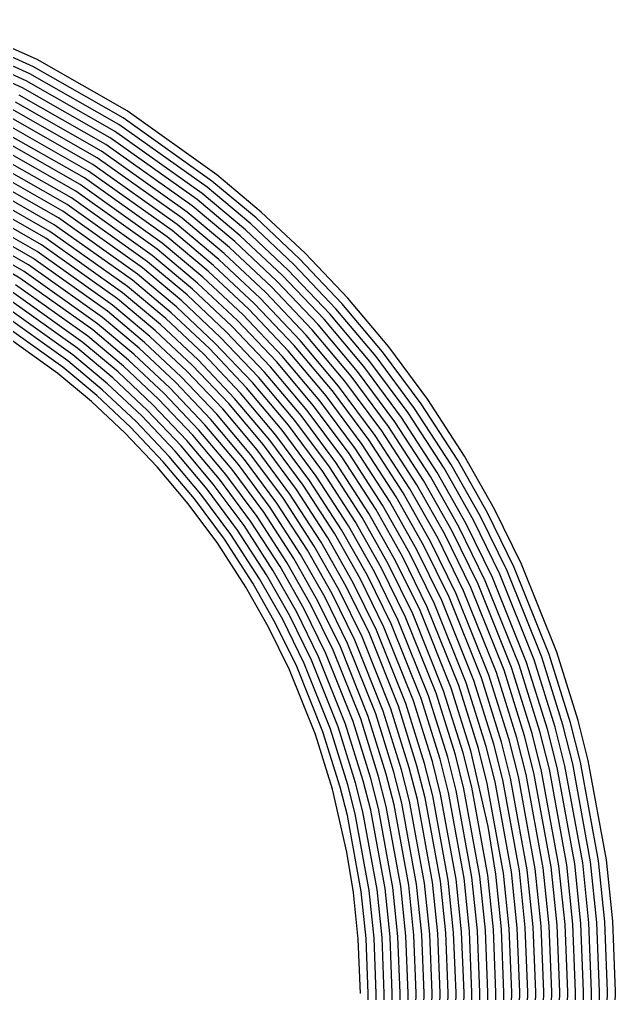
# Model space of a CAD drawing. Header units: metres. Extents: x -19 to 19, y -19.6 to 19.6.
# Drawn here: x 11.732 to 13.976, y -15.669 to -12.001 of the extents above; entities that cross this region are included whole.
import ezdxf

# ---------------------------------------------------------------- set-up
doc = ezdxf.new("R2010")
doc.units = ezdxf.units.M

msp = doc.modelspace()

# ---------------------------------------------------------------- linework, layer by layer
for p, q in [((11.785025, -12.179096, 0.138656), (11.451239, -12.029038, 0.151562)), ((11.79863, -12.152455, 0.141032), (11.462311, -12.001255, 0.154012)), ((11.771419, -12.205738, 0.13628), (11.440167, -12.05682, 0.149111)), ((11.757814, -12.232379, 0.133905), (11.429095, -12.084602, 0.14666)), ((11.744208, -12.25902, 0.131529), (11.418023, -12.112384, 0.14421)), ((12.138051, -12.345783, 0.124213), (11.79863, -12.152455, 0.141032)), ((12.105719, -12.396144, 0.119665), (11.771419, -12.205738, 0.13628)), ((12.121885, -12.370963, 0.121939), (11.785025, -12.179096, 0.138656)), ((12.089553, -12.421325, 0.117391), (11.757814, -12.232379, 0.133905)), ((12.057221, -12.471686, 0.112843), (11.730603, -12.285662, 0.129153)), ((12.073387, -12.446505, 0.115117), (11.744208, -12.25902, 0.131529)), ((12.041055, -12.496867, 0.110569), (11.716997, -12.312303, 0.126777)), ((12.024889, -12.522047, 0.108295), (11.703392, -12.338944, 0.124401)), ((12.475523, -12.586102, 0.102961), (12.138051, -12.345783, 0.124213)), ((11.992557, -12.572409, 0.103747), (11.676181, -12.392227, 0.119649)), ((12.008723, -12.547228, 0.106021), (11.689787, -12.365586, 0.122025)), ((12.438098, -12.632831, 0.098675), (12.105719, -12.396144, 0.119665)), ((12.456811, -12.609466, 0.100818), (12.121885, -12.370963, 0.121939)), ((11.976391, -12.597589, 0.101473), (11.662576, -12.418868, 0.117273)), ((12.419385, -12.656195, 0.096531), (12.089553, -12.421325, 0.117391)), ((11.960226, -12.62277, 0.099199), (11.64897, -12.44551, 0.114897)), ((12.400672, -12.679559, 0.094388), (12.073387, -12.446505, 0.115117)), ((11.927894, -12.673132, 0.094651), (11.621759, -12.498793, 0.110145)), ((11.94406, -12.647951, 0.096925), (11.635365, -12.472151, 0.112521)), ((12.363247, -12.726288, 0.090102), (12.041055, -12.496867, 0.110569)), ((12.38196, -12.702924, 0.092245), (12.057221, -12.471686, 0.112843)), ((11.911728, -12.698312, 0.092377), (11.608154, -12.525434, 0.107769)), ((12.344534, -12.749653, 0.087958), (12.024889, -12.522047, 0.108295)), ((11.879396, -12.748674, 0.087829), (11.580943, -12.578717, 0.103018)), ((11.895562, -12.723493, 0.090103), (11.594548, -12.552075, 0.105394)), ((12.307108, -12.796381, 0.083672), (11.992557, -12.572409, 0.103747)), ((12.325821, -12.773017, 0.085815), (12.008723, -12.547228, 0.106021)), ((11.86323, -12.773854, 0.085555), (11.567338, -12.605358, 0.100642)), ((12.288396, -12.819746, 0.081529), (11.976391, -12.597589, 0.101473)), ((12.622525, -12.748544, 0.088324), (12.456811, -12.609466, 0.100818)), ((12.642498, -12.726239, 0.090388), (12.475523, -12.586102, 0.102961)), ((11.847064, -12.799035, 0.083281), (11.553732, -12.631999, 0.098266)), ((12.25097, -12.866474, 0.077242), (11.94406, -12.647951, 0.096925)), ((12.269683, -12.84311, 0.079385), (11.960226, -12.62277, 0.099199)), ((12.602552, -12.770849, 0.086259), (12.438098, -12.632831, 0.098675)), ((11.814732, -12.849396, 0.078733), (11.526521, -12.685282, 0.093514)), ((11.830898, -12.824216, 0.081007), (11.540127, -12.658641, 0.09589)), ((12.232257, -12.889839, 0.075099), (11.927894, -12.673132, 0.094651)), ((12.562606, -12.81546, 0.08213), (12.400672, -12.679559, 0.094388)), ((12.582579, -12.793155, 0.084194), (12.419385, -12.656195, 0.096531)), ((11.798566, -12.874577, 0.076459), (11.512916, -12.711923, 0.091138)), ((12.194832, -12.936567, 0.070812), (11.895562, -12.723493, 0.090103)), ((12.213545, -12.913203, 0.072956), (11.911728, -12.698312, 0.092377)), ((12.522661, -12.86007, 0.078), (12.363247, -12.726288, 0.090102)), ((12.542633, -12.837765, 0.080065), (12.38196, -12.702924, 0.092245)), ((12.807539, -12.881253, 0.076326), (12.642498, -12.726239, 0.090388)), ((11.7824, -12.899758, 0.074185), (11.49931, -12.738565, 0.088762)), ((12.176119, -12.959932, 0.068669), (11.879396, -12.748674, 0.087829)), ((12.502688, -12.882376, 0.075935), (12.344534, -12.749653, 0.087958)), ((12.786324, -12.90239, 0.07435), (12.622525, -12.748544, 0.088324)), ((11.750069, -12.950119, 0.069637), (11.472099, -12.791847, 0.08401)), ((11.766235, -12.924939, 0.071911), (11.485705, -12.765206, 0.086386)), ((12.138694, -13.00666, 0.064383), (11.847064, -12.799035, 0.083281)), ((12.157406, -12.983296, 0.066526), (11.86323, -12.773854, 0.085555)), ((12.462742, -12.926986, 0.071806), (12.307108, -12.796381, 0.083672)), ((12.482715, -12.904681, 0.073871), (12.325821, -12.773017, 0.085815)), ((12.743894, -12.944664, 0.070397), (12.582579, -12.793155, 0.084194)), ((12.765109, -12.923527, 0.072374), (12.602552, -12.770849, 0.086259)), ((11.733903, -12.9753, 0.067363), (11.458494, -12.818489, 0.081634)), ((12.119981, -13.030025, 0.062239), (11.830898, -12.824216, 0.081007)), ((12.442769, -12.949292, 0.069741), (12.288396, -12.819746, 0.081529)), ((12.722678, -12.965801, 0.068421), (12.562606, -12.81546, 0.08213)), ((12.101268, -13.053389, 0.060096), (11.814732, -12.849396, 0.078733)), ((12.402823, -12.993902, 0.065612), (12.25097, -12.866474, 0.077242)), ((12.422796, -12.971597, 0.067676), (12.269683, -12.84311, 0.079385)), ((12.680248, -13.008075, 0.064469), (12.522661, -12.86007, 0.078)), ((12.701463, -12.986938, 0.066445), (12.542633, -12.837765, 0.080065)), ((12.063843, -13.100118, 0.05581), (11.7824, -12.899758, 0.074185)), ((12.082555, -13.076754, 0.057953), (11.798566, -12.874577, 0.076459)), ((12.382851, -13.016208, 0.063547), (12.232257, -12.889839, 0.075099)), ((12.637818, -13.050349, 0.060517), (12.482715, -12.904681, 0.073871)), ((12.659033, -13.029212, 0.062493), (12.502688, -12.882376, 0.075935)), ((12.945709, -13.070459, 0.058903), (12.786324, -12.90239, 0.07435)), ((12.968134, -13.050599, 0.06078), (12.807539, -12.881253, 0.076326)), ((12.04513, -13.123482, 0.053667), (11.766235, -12.924939, 0.071911)), ((12.342905, -13.060818, 0.059417), (12.194832, -12.936567, 0.070812)), ((12.362878, -13.038513, 0.061482), (12.213545, -12.913203, 0.072956)), ((12.616603, -13.071486, 0.058541), (12.462742, -12.926986, 0.071806)), ((12.90086, -13.110179, 0.055149), (12.743894, -12.944664, 0.070397)), ((12.923285, -13.090319, 0.057026), (12.765109, -12.923527, 0.072374)), ((12.007704, -13.170211, 0.04938), (11.733903, -12.9753, 0.067363)), ((12.026417, -13.146847, 0.051523), (11.750069, -12.950119, 0.069637)), ((12.322932, -13.083123, 0.057353), (12.176119, -12.959932, 0.068669)), ((12.574173, -13.11376, 0.054589), (12.422796, -12.971597, 0.067676)), ((12.595388, -13.092623, 0.056565), (12.442769, -12.949292, 0.069741)), ((12.878436, -13.130039, 0.053273), (12.722678, -12.965801, 0.068421)), ((11.988992, -13.193575, 0.047237), (11.717737, -13.000481, 0.065089)), ((12.282986, -13.127734, 0.053223), (12.138694, -13.00666, 0.064383)), ((12.302959, -13.105429, 0.055288), (12.157406, -12.983296, 0.066526)), ((12.531743, -13.156034, 0.050637), (12.382851, -13.016208, 0.063547)), ((12.552958, -13.134897, 0.052613), (12.402823, -12.993902, 0.065612)), ((12.833587, -13.169759, 0.049519), (12.680248, -13.008075, 0.064469)), ((12.856012, -13.149899, 0.051396), (12.701463, -12.986938, 0.066445)), ((11.951566, -13.240304, 0.04295), (11.685405, -13.050842, 0.060541)), ((11.970279, -13.21694, 0.045094), (11.701571, -13.025661, 0.062815)), ((12.243041, -13.172345, 0.049094), (12.101268, -13.053389, 0.060096)), ((12.263014, -13.150039, 0.051159), (12.119981, -13.030025, 0.062239)), ((12.510528, -13.177171, 0.048661), (12.362878, -13.038513, 0.061482)), ((12.788738, -13.209479, 0.045765), (12.637818, -13.050349, 0.060517)), ((12.811163, -13.189619, 0.047642), (12.659033, -13.029212, 0.062493)), ((13.122197, -13.233735, 0.043749), (12.968134, -13.050599, 0.06078)), ((11.932853, -13.263668, 0.040807), (11.669239, -13.076023, 0.058267)), ((12.223068, -13.19465, 0.047029), (12.082555, -13.076754, 0.057953)), ((12.468098, -13.219445, 0.044709), (12.322932, -13.083123, 0.057353)), ((12.489313, -13.198308, 0.046685), (12.342905, -13.060818, 0.059417)), ((12.743889, -13.249199, 0.042011), (12.595388, -13.092623, 0.056565)), ((12.766314, -13.229339, 0.043888), (12.616603, -13.071486, 0.058541)), ((13.075023, -13.270688, 0.040217), (12.923285, -13.090319, 0.057026)), ((13.09861, -13.252211, 0.041983), (12.945709, -13.070459, 0.058903)), ((11.895428, -13.310397, 0.036521), (11.636907, -13.126384, 0.053719)), ((11.914141, -13.287033, 0.038664), (11.653073, -13.101203, 0.055993)), ((12.183122, -13.23926, 0.0429), (12.04513, -13.123482, 0.053667)), ((12.203095, -13.216955, 0.044964), (12.063843, -13.100118, 0.05581)), ((12.425668, -13.261719, 0.040757), (12.282986, -13.127734, 0.053223)), ((12.446883, -13.240582, 0.042733), (12.302959, -13.105429, 0.055288)), ((12.721465, -13.269059, 0.040134), (12.574173, -13.11376, 0.054589)), ((13.051436, -13.289164, 0.038451), (12.90086, -13.110179, 0.055149)), ((11.876715, -13.333762, 0.034377), (11.620741, -13.151565, 0.051445)), ((12.163149, -13.261566, 0.040835), (12.026417, -13.146847, 0.051523)), ((12.404453, -13.282856, 0.038781), (12.263014, -13.150039, 0.051159)), ((12.676616, -13.308779, 0.03638), (12.531743, -13.156034, 0.050637)), ((12.69904, -13.288919, 0.038257), (12.552958, -13.134897, 0.052613)), ((13.004261, -13.326116, 0.034919), (12.856012, -13.149899, 0.051396)), ((13.027848, -13.30764, 0.036685), (12.878436, -13.130039, 0.053273)), ((12.123204, -13.306176, 0.036705), (11.988992, -13.193575, 0.047237)), ((12.143176, -13.283871, 0.03877), (12.007704, -13.170211, 0.04938)), ((12.362023, -13.32513, 0.034829), (12.223068, -13.19465, 0.047029)), ((12.383238, -13.303993, 0.036805), (12.243041, -13.172345, 0.049094)), ((12.631767, -13.348499, 0.032626), (12.489313, -13.198308, 0.046685)), ((12.654192, -13.328639, 0.034503), (12.510528, -13.177171, 0.048661)), ((12.957087, -13.363068, 0.031387), (12.811163, -13.189619, 0.047642)), ((12.980674, -13.344592, 0.033153), (12.833587, -13.169759, 0.049519)), ((12.103231, -13.328482, 0.034641), (11.970279, -13.21694, 0.045094)), ((12.319593, -13.367404, 0.030877), (12.183122, -13.23926, 0.0429)), ((12.340808, -13.346267, 0.032853), (12.203095, -13.216955, 0.044964)), ((12.609343, -13.368359, 0.030749), (12.468098, -13.219445, 0.044709)), ((12.909912, -13.40002, 0.027855), (12.766314, -13.229339, 0.043888)), ((12.9335, -13.381544, 0.029621), (12.788738, -13.209479, 0.045765)), ((13.268921, -13.431534, 0.025103), (13.122197, -13.233735, 0.043749)), ((12.063285, -13.373092, 0.030511), (11.932853, -13.263668, 0.040807)), ((12.083258, -13.350787, 0.032576), (11.951566, -13.240304, 0.04295)), ((12.298378, -13.388541, 0.028901), (12.163149, -13.261566, 0.040835)), ((12.564494, -13.408078, 0.026996), (12.425668, -13.261719, 0.040757)), ((12.586918, -13.388218, 0.028872), (12.446883, -13.240582, 0.042733)), ((12.862738, -13.436972, 0.024322), (12.721465, -13.269059, 0.040134)), ((12.886325, -13.418496, 0.026088), (12.743889, -13.249199, 0.042011)), ((13.219531, -13.465497, 0.021818), (13.075023, -13.270688, 0.040217)), ((13.244226, -13.448516, 0.023461), (13.09861, -13.252211, 0.041983)), ((12.023339, -13.417703, 0.026382), (11.895428, -13.310397, 0.036521)), ((12.043312, -13.395398, 0.028446), (11.914141, -13.287033, 0.038664)), ((12.255948, -13.430815, 0.024949), (12.123204, -13.306176, 0.036705)), ((12.277163, -13.409678, 0.026925), (12.143176, -13.283871, 0.03877)), ((12.519645, -13.447798, 0.023242), (12.383238, -13.303993, 0.036805)), ((12.542069, -13.427938, 0.025119), (12.404453, -13.282856, 0.038781)), ((12.815563, -13.473925, 0.02079), (12.676616, -13.308779, 0.03638)), ((12.839151, -13.455448, 0.022556), (12.69904, -13.288919, 0.038257)), ((13.170142, -13.49946, 0.018532), (13.027848, -13.30764, 0.036685)), ((13.194837, -13.482478, 0.020175), (13.051436, -13.289164, 0.038451)), ((12.003366, -13.440008, 0.024317), (11.876715, -13.333762, 0.034377)), ((12.234733, -13.451952, 0.022973), (12.103231, -13.328482, 0.034641)), ((12.474796, -13.487518, 0.019488), (12.340808, -13.346267, 0.032853)), ((12.49722, -13.467658, 0.021365), (12.362023, -13.32513, 0.034829)), ((12.768389, -13.510877, 0.017258), (12.631767, -13.348499, 0.032626)), ((12.791976, -13.492401, 0.019024), (12.654192, -13.328639, 0.034503)), ((13.120752, -13.533422, 0.015246), (12.980674, -13.344592, 0.033153)), ((13.145447, -13.516441, 0.016889), (13.004261, -13.326116, 0.034919)), ((12.192303, -13.494226, 0.019021), (12.063285, -13.373092, 0.030511)), ((12.213518, -13.473089, 0.020997), (12.083258, -13.350787, 0.032576)), ((12.452372, -13.507378, 0.017611), (12.319593, -13.367404, 0.030877)), ((12.744802, -13.529353, 0.015492), (12.609343, -13.368359, 0.030749)), ((13.071363, -13.567385, 0.011961), (12.9335, -13.381544, 0.029621)), ((13.096057, -13.550404, 0.013604), (12.957087, -13.363068, 0.031387)), ((12.149872, -13.5365, 0.015069), (12.023339, -13.417703, 0.026382)), ((12.171088, -13.515363, 0.017045), (12.043312, -13.395398, 0.028446)), ((12.407523, -13.547098, 0.013857), (12.277163, -13.409678, 0.026925)), ((12.429947, -13.527238, 0.015734), (12.298378, -13.388541, 0.028901)), ((12.697627, -13.566305, 0.01196), (12.564494, -13.408078, 0.026996)), ((12.721214, -13.547829, 0.013726), (12.586918, -13.388218, 0.028872)), ((13.021973, -13.601348, 0.008675), (12.886325, -13.418496, 0.026088)), ((13.046668, -13.584366, 0.010318), (12.909912, -13.40002, 0.027855)), ((12.128657, -13.557637, 0.013092), (12.003366, -13.440008, 0.024317)), ((12.362674, -13.586818, 0.010103), (12.234733, -13.451952, 0.022973)), ((12.385098, -13.566958, 0.01198), (12.255948, -13.430815, 0.024949)), ((12.650453, -13.603257, 0.008427), (12.519645, -13.447798, 0.023242)), ((12.67404, -13.584781, 0.010194), (12.542069, -13.427938, 0.025119)), ((12.972584, -13.63531, 0.005389), (12.839151, -13.455448, 0.022556)), ((12.997278, -13.618329, 0.007032), (12.862738, -13.436972, 0.024322)), ((13.381615, -13.660472, 0.003165), (13.244226, -13.448516, 0.023461)), ((13.407319, -13.64505, 0.004677), (13.268921, -13.431534, 0.025103)), ((12.317825, -13.626538, 0.006349), (12.192303, -13.494226, 0.019021)), ((12.340249, -13.606678, 0.008226), (12.213518, -13.473089, 0.020997)), ((12.603278, -13.640209, 0.004895), (12.474796, -13.487518, 0.019488)), ((12.626866, -13.621733, 0.006661), (12.49722, -13.467658, 0.021365)), ((12.923194, -13.669273, 0.002104), (12.791976, -13.492401, 0.019024)), ((12.947889, -13.652292, 0.003747), (12.815563, -13.473925, 0.02079)), ((13.330206, -13.691316, 0.000141), (13.194837, -13.482478, 0.020175)), ((13.355911, -13.675894, 0.001653), (13.219531, -13.465497, 0.021818)), ((12.2954, -13.646398, 0.004472), (12.171088, -13.515363, 0.017045)), ((12.556104, -13.677162, 0.001363), (12.429947, -13.527238, 0.015734)), ((12.579691, -13.658685, 0.003129), (12.452372, -13.507378, 0.017611)), ((12.873805, -13.703236, -0.001182), (12.744802, -13.529353, 0.015492)), ((12.898499, -13.686254, 0.000461), (12.768389, -13.510877, 0.017258)), ((13.278798, -13.72216, -0.002883), (13.145447, -13.516441, 0.016889)), ((13.304502, -13.706738, -0.001371), (13.170142, -13.49946, 0.018532)), ((12.250552, -13.686118, 0.000718), (12.128657, -13.557637, 0.013092)), ((12.272976, -13.666258, 0.002595), (12.149872, -13.5365, 0.015069)), ((12.508929, -13.714114, -0.002169), (12.385098, -13.566958, 0.01198)), ((12.532517, -13.695638, -0.000403), (12.407523, -13.547098, 0.013857)), ((12.824415, -13.737198, -0.004468), (12.697627, -13.566305, 0.01196)), ((12.84911, -13.720217, -0.002825), (12.721214, -13.547829, 0.013726)), ((13.201685, -13.768426, -0.007418), (13.071363, -13.567385, 0.011961)), ((13.227389, -13.753004, -0.005906), (13.096057, -13.550404, 0.013604)), ((13.253093, -13.737582, -0.004395), (13.120752, -13.533422, 0.015246)), ((12.461755, -13.751066, -0.005701), (12.340249, -13.606678, 0.008226)), ((12.485342, -13.73259, -0.003935), (12.362674, -13.586818, 0.010103)), ((12.775025, -13.771161, -0.007753), (12.650453, -13.603257, 0.008427)), ((12.79972, -13.75418, -0.00611), (12.67404, -13.584781, 0.010194)), ((13.150276, -13.79927, -0.010442), (13.021973, -13.601348, 0.008675)), ((13.17598, -13.783848, -0.00893), (13.046668, -13.584366, 0.010318)), ((12.438168, -13.769542, -0.007467), (12.317825, -13.626538, 0.006349)), ((12.725636, -13.805124, -0.011039), (12.603278, -13.640209, 0.004895)), ((12.750331, -13.788142, -0.009396), (12.626866, -13.621733, 0.006661)), ((13.098867, -13.830115, -0.013466), (12.972584, -13.63531, 0.005389)), ((13.124572, -13.814693, -0.011954), (12.997278, -13.618329, 0.007032)), ((12.390993, -13.806494, -0.011), (12.272976, -13.666258, 0.002595)), ((12.414581, -13.788018, -0.009233), (12.2954, -13.646398, 0.004472)), ((12.676246, -13.839086, -0.014325), (12.556104, -13.677162, 0.001363)), ((12.700941, -13.822105, -0.012682), (12.579691, -13.658685, 0.003129)), ((13.047459, -13.860959, -0.01649), (12.923194, -13.669273, 0.002104)), ((13.073163, -13.845537, -0.014978), (12.947889, -13.652292, 0.003747)), ((13.467073, -13.872764, -0.017485), (13.355911, -13.675894, 0.001653)), ((13.493652, -13.858894, -0.016108), (13.381615, -13.660472, 0.003165)), ((13.520232, -13.845024, -0.014731), (13.407319, -13.64505, 0.004677)), ((12.367406, -13.82497, -0.012766), (12.250552, -13.686118, 0.000718)), ((12.626857, -13.873049, -0.01761), (12.508929, -13.714114, -0.002169)), ((12.651552, -13.856068, -0.015967), (12.532517, -13.695638, -0.000403)), ((12.99605, -13.891803, -0.019514), (12.873805, -13.703236, -0.001182)), ((13.021754, -13.876381, -0.018002), (12.898499, -13.686254, 0.000461)), ((13.413913, -13.900504, -0.020238), (13.304502, -13.706738, -0.001371)), ((13.440493, -13.886634, -0.018861), (13.330206, -13.691316, 0.000141)), ((12.577467, -13.907011, -0.020896), (12.461755, -13.751066, -0.005701)), ((12.602162, -13.89003, -0.019253), (12.485342, -13.73259, -0.003935)), ((12.944641, -13.922647, -0.022538), (12.824415, -13.737198, -0.004468)), ((12.970346, -13.907225, -0.021026), (12.84911, -13.720217, -0.002825)), ((13.334174, -13.942114, -0.024368), (13.227389, -13.753004, -0.005906)), ((13.360753, -13.928244, -0.022991), (13.253093, -13.737582, -0.004395)), ((13.387333, -13.914374, -0.021615), (13.278798, -13.72216, -0.002883)), ((12.528078, -13.940974, -0.024182), (12.414581, -13.788018, -0.009233)), ((12.552773, -13.923993, -0.022539), (12.438168, -13.769542, -0.007467)), ((12.867528, -13.968913, -0.027073), (12.750331, -13.788142, -0.009396)), ((12.893233, -13.953491, -0.025561), (12.775025, -13.771161, -0.007753)), ((12.918937, -13.938069, -0.024049), (12.79972, -13.75418, -0.00611)), ((13.281014, -13.969854, -0.027122), (13.17598, -13.783848, -0.00893)), ((13.307594, -13.955984, -0.025745), (13.201685, -13.768426, -0.007418)), ((12.478688, -13.974937, -0.027467), (12.367406, -13.82497, -0.012766)), ((12.503383, -13.957955, -0.025824), (12.390993, -13.806494, -0.011)), ((12.81612, -13.999757, -0.030097), (12.700941, -13.822105, -0.012682)), ((12.841824, -13.984335, -0.028585), (12.725636, -13.805124, -0.011039)), ((13.227854, -13.997595, -0.029875), (13.124572, -13.814693, -0.011954)), ((13.254434, -13.983724, -0.028498), (13.150276, -13.79927, -0.010442)), ((12.764711, -14.030601, -0.033121), (12.651552, -13.856068, -0.015967)), ((12.790415, -14.015179, -0.031609), (12.676246, -13.839086, -0.014325)), ((13.148115, -14.039205, -0.034005), (13.047459, -13.860959, -0.01649)), ((13.174695, -14.025335, -0.032628), (13.073163, -13.845537, -0.014978)), ((13.201274, -14.011465, -0.031252), (13.098867, -13.830115, -0.013466)), ((13.594658, -14.064914, -0.0364), (13.493652, -13.858894, -0.016108)), ((13.621939, -14.052475, -0.035151), (13.520232, -13.845024, -0.014731)), ((12.713302, -14.061445, -0.036145), (12.602162, -13.89003, -0.019253)), ((12.739006, -14.046023, -0.034633), (12.626857, -13.873049, -0.01761)), ((13.094955, -14.066945, -0.036758), (12.99605, -13.891803, -0.019514)), ((13.121535, -14.053075, -0.035382), (13.021754, -13.876381, -0.018002)), ((13.540096, -14.089792, -0.038898), (13.440493, -13.886634, -0.018861)), ((13.567377, -14.077353, -0.037649), (13.467073, -13.872764, -0.017485)), ((12.661893, -14.092289, -0.039169), (12.552773, -13.923993, -0.022539)), ((12.687598, -14.076867, -0.037657), (12.577467, -13.907011, -0.020896)), ((13.041796, -14.094685, -0.039512), (12.944641, -13.922647, -0.022538)), ((13.068375, -14.080815, -0.038135), (12.970346, -13.907225, -0.021026)), ((13.458254, -14.12711, -0.042646), (13.360753, -13.928244, -0.022991)), ((13.485535, -14.114671, -0.041397), (13.387333, -13.914374, -0.021615)), ((13.512816, -14.102232, -0.040148), (13.413913, -13.900504, -0.020238)), ((12.610485, -14.123133, -0.042193), (12.503383, -13.957955, -0.025824)), ((12.636189, -14.107711, -0.040681), (12.528078, -13.940974, -0.024182)), ((12.962056, -14.136295, -0.043642), (12.867528, -13.968913, -0.027073)), ((12.988636, -14.122425, -0.042265), (12.893233, -13.953491, -0.025561)), ((13.015216, -14.108555, -0.040888), (12.918937, -13.938069, -0.024049)), ((13.376412, -14.164427, -0.046394), (13.281014, -13.969854, -0.027122)), ((13.403693, -14.151988, -0.045145), (13.307594, -13.955984, -0.025745)), ((13.430974, -14.139549, -0.043895), (13.334174, -13.942114, -0.024368)), ((12.58478, -14.138555, -0.043704), (12.478688, -13.974937, -0.027467)), ((12.908896, -14.164035, -0.046395), (12.81612, -13.999757, -0.030097)), ((12.935476, -14.150165, -0.045018), (12.841824, -13.984335, -0.028585)), ((13.321851, -14.189305, -0.048892), (13.227854, -13.997595, -0.029875)), ((13.349132, -14.176866, -0.047643), (13.254434, -13.983724, -0.028498)), ((12.829157, -14.205645, -0.050525), (12.739006, -14.046023, -0.034633)), ((12.855737, -14.191775, -0.049148), (12.764711, -14.030601, -0.033121)), ((12.882317, -14.177905, -0.047772), (12.790415, -14.015179, -0.031609)), ((13.240009, -14.226623, -0.05264), (13.148115, -14.039205, -0.034005)), ((13.26729, -14.214184, -0.051391), (13.174695, -14.025335, -0.032628)), ((13.29457, -14.201745, -0.050142), (13.201274, -14.011465, -0.031252)), ((12.775997, -14.233385, -0.053278), (12.687598, -14.076867, -0.037657)), ((12.802577, -14.219515, -0.051902), (12.713302, -14.061445, -0.036145)), ((13.158167, -14.26394, -0.056388), (13.068375, -14.080815, -0.038135)), ((13.185448, -14.251501, -0.055139), (13.094955, -14.066945, -0.036758)), ((13.212728, -14.239062, -0.053889), (13.121535, -14.053075, -0.035382)), ((13.697836, -14.402558, -0.070292), (13.567377, -14.077353, -0.037649)), ((13.726224, -14.392866, -0.069299), (13.594658, -14.064914, -0.0364)), ((13.754612, -14.383174, -0.068306), (13.621939, -14.052475, -0.035151)), ((12.722838, -14.261125, -0.056032), (12.636189, -14.107711, -0.040681)), ((12.749418, -14.247255, -0.054655), (12.661893, -14.092289, -0.039169)), ((13.103606, -14.288819, -0.058886), (13.015216, -14.108555, -0.040888)), ((13.130886, -14.276379, -0.057637), (13.041796, -14.094685, -0.039512)), ((13.612671, -14.431633, -0.073271), (13.485535, -14.114671, -0.041397)), ((13.64106, -14.421941, -0.072278), (13.512816, -14.102232, -0.040148)), ((13.669448, -14.412249, -0.071285), (13.540096, -14.089792, -0.038898)), ((12.669678, -14.288865, -0.058785), (12.58478, -14.138555, -0.043704)), ((12.696258, -14.274995, -0.057408), (12.610485, -14.123133, -0.042193)), ((13.021763, -14.326136, -0.062634), (12.935476, -14.150165, -0.045018)), ((13.049044, -14.313697, -0.061385), (12.962056, -14.136295, -0.043642)), ((13.076325, -14.301258, -0.060136), (12.988636, -14.122425, -0.042265)), ((13.527507, -14.460709, -0.076251), (13.403693, -14.151988, -0.045145)), ((13.555895, -14.451017, -0.075258), (13.430974, -14.139549, -0.043895)), ((13.584283, -14.441325, -0.074265), (13.458254, -14.12711, -0.042646)), ((12.939921, -14.363453, -0.066382), (12.855737, -14.191775, -0.049148)), ((12.967202, -14.351014, -0.065133), (12.882317, -14.177905, -0.047772)), ((12.994483, -14.338575, -0.063883), (12.908896, -14.164035, -0.046395)), ((13.442343, -14.489784, -0.07923), (13.321851, -14.189305, -0.048892)), ((13.470731, -14.480092, -0.078237), (13.349132, -14.176866, -0.047643)), ((13.499119, -14.470401, -0.077244), (13.376412, -14.164427, -0.046394)), ((12.88536, -14.388332, -0.06888), (12.802577, -14.219515, -0.051902)), ((12.912641, -14.375892, -0.067631), (12.829157, -14.205645, -0.050525)), ((13.357178, -14.51886, -0.08221), (13.240009, -14.226623, -0.05264)), ((13.385566, -14.509168, -0.081216), (13.26729, -14.214184, -0.051391)), ((13.413955, -14.499476, -0.080223), (13.29457, -14.201745, -0.050142)), ((12.803518, -14.425649, -0.072628), (12.722838, -14.261125, -0.056032)), ((12.830799, -14.41321, -0.071379), (12.749418, -14.247255, -0.054655)), ((12.858079, -14.400771, -0.07013), (12.775997, -14.233385, -0.053278)), ((13.272014, -14.547936, -0.085189), (13.158167, -14.26394, -0.056388)), ((13.300402, -14.538244, -0.084196), (13.185448, -14.251501, -0.055139)), ((13.32879, -14.528552, -0.083203), (13.212728, -14.239062, -0.053889)), ((12.748957, -14.450527, -0.075127), (12.669678, -14.288865, -0.058785)), ((12.776237, -14.438088, -0.073877), (12.696258, -14.274995, -0.057408)), ((13.186849, -14.577011, -0.088168), (13.076325, -14.301258, -0.060136)), ((13.215238, -14.567319, -0.087175), (13.103606, -14.288819, -0.058886)), ((13.243626, -14.557627, -0.086182), (13.130886, -14.276379, -0.057637)), ((13.101685, -14.606087, -0.091148), (12.994483, -14.338575, -0.063883)), ((13.130073, -14.596395, -0.090154), (13.021763, -14.326136, -0.062634)), ((13.158461, -14.586703, -0.089161), (13.049044, -14.313697, -0.061385)), ((13.016521, -14.635162, -0.094127), (12.912641, -14.375892, -0.067631)), ((13.044909, -14.62547, -0.093134), (12.939921, -14.363453, -0.066382)), ((13.073297, -14.615779, -0.092141), (12.967202, -14.351014, -0.065133)), ((12.931356, -14.664238, -0.097106), (12.830799, -14.41321, -0.071379)), ((12.959744, -14.654546, -0.096113), (12.858079, -14.400771, -0.07013)), ((12.988133, -14.644854, -0.09512), (12.88536, -14.388332, -0.06888)), ((13.748447, -14.66567, -0.097235), (13.669448, -14.412249, -0.071285)), ((13.777339, -14.657596, -0.096394), (13.697836, -14.402558, -0.070292)), ((13.806231, -14.649522, -0.095554), (13.726224, -14.392866, -0.069299)), ((13.835123, -14.641449, -0.094714), (13.754612, -14.383174, -0.068306)), ((12.87458, -14.683622, -0.099093), (12.776237, -14.438088, -0.073877)), ((12.902968, -14.67393, -0.098099), (12.803518, -14.425649, -0.072628)), ((13.66177, -14.689891, -0.099755), (13.584283, -14.441325, -0.074265)), ((13.690663, -14.681817, -0.098915), (13.612671, -14.431633, -0.073271)), ((13.719555, -14.673743, -0.098075), (13.64106, -14.421941, -0.072278)), ((12.846192, -14.693314, -0.100086), (12.748957, -14.450527, -0.075127)), ((13.546202, -14.722186, -0.103115), (13.470731, -14.480092, -0.078237)), ((13.575094, -14.714112, -0.102275), (13.499119, -14.470401, -0.077244)), ((13.603986, -14.706038, -0.101435), (13.527507, -14.460709, -0.076251)), ((13.632878, -14.697965, -0.100595), (13.555895, -14.451017, -0.075258)), ((13.430633, -14.754481, -0.106476), (13.357178, -14.51886, -0.08221)), ((13.459525, -14.746407, -0.105636), (13.385566, -14.509168, -0.081216)), ((13.488418, -14.738333, -0.104796), (13.413955, -14.499476, -0.080223)), ((13.51731, -14.73026, -0.103956), (13.442343, -14.489784, -0.07923)), ((13.315065, -14.786776, -0.109836), (13.243626, -14.557627, -0.086182)), ((13.343957, -14.778702, -0.108996), (13.272014, -14.547936, -0.085189)), ((13.372849, -14.770628, -0.108156), (13.300402, -14.538244, -0.084196)), ((13.401741, -14.762554, -0.107316), (13.32879, -14.528552, -0.083203)), ((13.199496, -14.819071, -0.113197), (13.130073, -14.596395, -0.090154)), ((13.228388, -14.810997, -0.112357), (13.158461, -14.586703, -0.089161)), ((13.25728, -14.802923, -0.111517), (13.186849, -14.577011, -0.088168)), ((13.286172, -14.794849, -0.110677), (13.215238, -14.567319, -0.087175)), ((13.11282, -14.843292, -0.115717), (13.044909, -14.62547, -0.093134)), ((13.141712, -14.835218, -0.114877), (13.073297, -14.615779, -0.092141)), ((13.170604, -14.827144, -0.114037), (13.101685, -14.606087, -0.091148)), ((12.997251, -14.875587, -0.119078), (12.931356, -14.664238, -0.097106)), ((13.026143, -14.867513, -0.118238), (12.959744, -14.654546, -0.096113)), ((13.055035, -14.859439, -0.117397), (12.988133, -14.644854, -0.09512)), ((13.083927, -14.851365, -0.116557), (13.016521, -14.635162, -0.094127)), ((13.78533, -14.811116, -0.112322), (13.748447, -14.66567, -0.097235)), ((13.814572, -14.804424, -0.111619), (13.777339, -14.657596, -0.096394)), ((13.843815, -14.797733, -0.110917), (13.806231, -14.649522, -0.095554)), ((13.873057, -14.791041, -0.110214), (13.835123, -14.641449, -0.094714)), ((12.910574, -14.899808, -0.121598), (12.846192, -14.693314, -0.100086)), ((12.939467, -14.891734, -0.120758), (12.87458, -14.683622, -0.099093)), ((12.968359, -14.88366, -0.119918), (12.902968, -14.67393, -0.098099)), ((13.639117, -14.844574, -0.115834), (13.603986, -14.706038, -0.101435)), ((13.66836, -14.837882, -0.115132), (13.632878, -14.697965, -0.100595)), ((13.697602, -14.831191, -0.114429), (13.66177, -14.689891, -0.099755)), ((13.726845, -14.824499, -0.113727), (13.690663, -14.681817, -0.098915)), ((13.756087, -14.817807, -0.113024), (13.719555, -14.673743, -0.098075)), ((13.522147, -14.87134, -0.118644), (13.488418, -14.738333, -0.104796)), ((13.55139, -14.864648, -0.117941), (13.51731, -14.73026, -0.103956)), ((13.580632, -14.857957, -0.117239), (13.546202, -14.722186, -0.103115)), ((13.609875, -14.851265, -0.116536), (13.575094, -14.714112, -0.102275)), ((13.375935, -14.904798, -0.122156), (13.343957, -14.778702, -0.108996)), ((13.405177, -14.898106, -0.121453), (13.372849, -14.770628, -0.108156)), ((13.43442, -14.891414, -0.120751), (13.401741, -14.762554, -0.107316)), ((13.496067, -15.039544, -0.136334), (13.430633, -14.754481, -0.106476)), ((13.492905, -14.878031, -0.119346), (13.459525, -14.746407, -0.105636)), ((13.258965, -14.931564, -0.124966), (13.228388, -14.810997, -0.112357)), ((13.288207, -14.924872, -0.124263), (13.25728, -14.802923, -0.111517)), ((13.31745, -14.918181, -0.123561), (13.286172, -14.794849, -0.110677)), ((13.346692, -14.911489, -0.122858), (13.315065, -14.786776, -0.109836)), ((13.852017, -15.176499, -0.150857), (13.78533, -14.811116, -0.112322)), ((13.881776, -15.172641, -0.150445), (13.814572, -14.804424, -0.111619)), ((13.911536, -15.168783, -0.150033), (13.843815, -14.797733, -0.110917)), ((13.941295, -15.164925, -0.14962), (13.873057, -14.791041, -0.110214)), ((13.112752, -14.965021, -0.128478), (13.083927, -14.851365, -0.116557)), ((13.141995, -14.95833, -0.127775), (13.11282, -14.843292, -0.115717)), ((13.171237, -14.951638, -0.127073), (13.141712, -14.835218, -0.114877)), ((13.20048, -14.944947, -0.12637), (13.170604, -14.827144, -0.114037)), ((13.229722, -14.938255, -0.125668), (13.199496, -14.819071, -0.113197)), ((13.67346, -15.199648, -0.153331), (13.609875, -14.851265, -0.116536)), ((13.703219, -15.195789, -0.152918), (13.639117, -14.844574, -0.115834)), ((13.732979, -15.191931, -0.152506), (13.66836, -14.837882, -0.115132)), ((13.762738, -15.188073, -0.152094), (13.697602, -14.831191, -0.114429)), ((13.792498, -15.184215, -0.151682), (13.726845, -14.824499, -0.113727)), ((13.822257, -15.180357, -0.151269), (13.756087, -14.817807, -0.113024)), ((12.995782, -14.991789, -0.131271), (12.968359, -14.88366, -0.119918)), ((13.025025, -14.985097, -0.130576), (12.997251, -14.875587, -0.119078)), ((13.054267, -14.978405, -0.129881), (13.026143, -14.867513, -0.118238)), ((13.08351, -14.971713, -0.12918), (13.055035, -14.859439, -0.117397)), ((13.554422, -15.21508, -0.15498), (13.492905, -14.878031, -0.119346)), ((13.584181, -15.211222, -0.154567), (13.522147, -14.87134, -0.118644)), ((13.613941, -15.207364, -0.154155), (13.55139, -14.864648, -0.117941)), ((13.6437, -15.203506, -0.153743), (13.580632, -14.857957, -0.117239)), ((12.964756, -15.13635, -0.146595), (12.910574, -14.899808, -0.121598)), ((12.96654, -14.998482, -0.131966), (12.939467, -14.891734, -0.120758)), ((13.346105, -15.242086, -0.157865), (13.288207, -14.924872, -0.124263)), ((13.375865, -15.238228, -0.157453), (13.31745, -14.918181, -0.123561)), ((13.405624, -15.23437, -0.157041), (13.346692, -14.911489, -0.122858)), ((13.435384, -15.230512, -0.156629), (13.375935, -14.904798, -0.122156)), ((13.465143, -15.226654, -0.156216), (13.405177, -14.898106, -0.121453)), ((13.494903, -15.222796, -0.155804), (13.43442, -14.891414, -0.120751)), ((13.197308, -15.261377, -0.159927), (13.141995, -14.95833, -0.127775)), ((13.227067, -15.257519, -0.159514), (13.171237, -14.951638, -0.127073)), ((13.256827, -15.253661, -0.159102), (13.20048, -14.944947, -0.12637)), ((13.286586, -15.249803, -0.15869), (13.229722, -14.938255, -0.125668)), ((13.316346, -15.245945, -0.158278), (13.258965, -14.931564, -0.124966)), ((13.01875, -15.284525, -0.162402), (12.96654, -14.998482, -0.131966)), ((13.04851, -15.280667, -0.161988), (12.995782, -14.991789, -0.131271)), ((13.07827, -15.276809, -0.161576), (13.025025, -14.985097, -0.130576)), ((13.108029, -15.272951, -0.161164), (13.054267, -14.978405, -0.129881)), ((13.137789, -15.269093, -0.160751), (13.08351, -14.971713, -0.12918)), ((13.167548, -15.265235, -0.160339), (13.112752, -14.965021, -0.128478)), ((13.524662, -15.218938, -0.155392), (13.496067, -15.039544, -0.136334)), ((12.988991, -15.288383, -0.16282), (12.964756, -15.13635, -0.146595)), ((13.845412, -15.405066, -0.175435), (13.822257, -15.180357, -0.151269)), ((13.875352, -15.402959, -0.175206), (13.852017, -15.176499, -0.150857)), ((13.905292, -15.400852, -0.174977), (13.881776, -15.172641, -0.150445)), ((13.935232, -15.398744, -0.174748), (13.911536, -15.168783, -0.150033)), ((13.965172, -15.396637, -0.174519), (13.941295, -15.164925, -0.14962)), ((13.546014, -15.426139, -0.177723), (13.524662, -15.218938, -0.155392)), ((13.575953, -15.424031, -0.177494), (13.554422, -15.21508, -0.15498)), ((13.605893, -15.421924, -0.177265), (13.584181, -15.211222, -0.154567)), ((13.635833, -15.419817, -0.177036), (13.613941, -15.207364, -0.154155)), ((13.665773, -15.41771, -0.176807), (13.6437, -15.203506, -0.153743)), ((13.695713, -15.415602, -0.176579), (13.67346, -15.199648, -0.153331)), ((13.725653, -15.413495, -0.17635), (13.703219, -15.195789, -0.152918)), ((13.755593, -15.411388, -0.176121), (13.732979, -15.191931, -0.152506)), ((13.785533, -15.409281, -0.175892), (13.762738, -15.188073, -0.152094)), ((13.815472, -15.407173, -0.175663), (13.792498, -15.184215, -0.151682)), ((13.276555, -15.445104, -0.179782), (13.256827, -15.253661, -0.159102)), ((13.306495, -15.442996, -0.179553), (13.286586, -15.249803, -0.15869)), ((13.336434, -15.440889, -0.179324), (13.316346, -15.245945, -0.158278)), ((13.366374, -15.438782, -0.179096), (13.346105, -15.242086, -0.157865)), ((13.396314, -15.436675, -0.178867), (13.375865, -15.238228, -0.157453)), ((13.426254, -15.434568, -0.178638), (13.405624, -15.23437, -0.157041)), ((13.456194, -15.43246, -0.178409), (13.435384, -15.230512, -0.156629)), ((13.486134, -15.430353, -0.17818), (13.465143, -15.226654, -0.156216)), ((13.516074, -15.428246, -0.177952), (13.494903, -15.222796, -0.155804)), ((13.007096, -15.464069, -0.181841), (12.988991, -15.288383, -0.16282)), ((13.037036, -15.461962, -0.181613), (13.01875, -15.284525, -0.162402)), ((13.066976, -15.459854, -0.181384), (13.04851, -15.280667, -0.161988)), ((13.096915, -15.457747, -0.181155), (13.07827, -15.276809, -0.161576)), ((13.126855, -15.45564, -0.180926), (13.108029, -15.272951, -0.161164)), ((13.156795, -15.453533, -0.180697), (13.137789, -15.269093, -0.160751)), ((13.186735, -15.451425, -0.180469), (13.167548, -15.265235, -0.160339)), ((13.216675, -15.449318, -0.18024), (13.197308, -15.261377, -0.159927)), ((13.246615, -15.447211, -0.180011), (13.227067, -15.257519, -0.159514)), ((13.885571, -15.661566, -0.203432), (13.875352, -15.402959, -0.175206)), ((13.915584, -15.661311, -0.203405), (13.905292, -15.400852, -0.174977)), ((13.945597, -15.661056, -0.203378), (13.935232, -15.398744, -0.174748)), ((13.97561, -15.660801, -0.20335), (13.965172, -15.396637, -0.174519)), ((13.375348, -15.665901, -0.203898), (13.366374, -15.438782, -0.179096)), ((13.405362, -15.665646, -0.20387), (13.396314, -15.436675, -0.178867)), ((13.435375, -15.665391, -0.203843), (13.426254, -15.434568, -0.178638)), ((13.465388, -15.665136, -0.203815), (13.456194, -15.43246, -0.178409)), ((13.495401, -15.664881, -0.203788), (13.486134, -15.430353, -0.17818)), ((13.525414, -15.664626, -0.203761), (13.516074, -15.428246, -0.177952)), ((13.555427, -15.664371, -0.203733), (13.546014, -15.426139, -0.177723)), ((13.58544, -15.664116, -0.203706), (13.575953, -15.424031, -0.177494)), ((13.615453, -15.663861, -0.203679), (13.605893, -15.421924, -0.177265)), ((13.645466, -15.663606, -0.203651), (13.635833, -15.419817, -0.177036)), ((13.675479, -15.663351, -0.203624), (13.665773, -15.41771, -0.176807)), ((13.705492, -15.663096, -0.203597), (13.695713, -15.415602, -0.176579)), ((13.735505, -15.662841, -0.203569), (13.725653, -15.413495, -0.17635)), ((13.765518, -15.662586, -0.203542), (13.755593, -15.411388, -0.176121)), ((13.795531, -15.662331, -0.203514), (13.785533, -15.409281, -0.175892)), ((13.825544, -15.662076, -0.203487), (13.815472, -15.407173, -0.175663)), ((13.855557, -15.661821, -0.20346), (13.845412, -15.405066, -0.175435)), ((13.015192, -15.66896, -0.204226), (13.007096, -15.464069, -0.181841)), ((13.045205, -15.668705, -0.204199), (13.037036, -15.461962, -0.181613)), ((13.075218, -15.66845, -0.204171), (13.066976, -15.459854, -0.181384)), ((13.105231, -15.668195, -0.204144), (13.096915, -15.457747, -0.181155)), ((13.135244, -15.66794, -0.204116), (13.126855, -15.45564, -0.180926)), ((13.165257, -15.667685, -0.204089), (13.156795, -15.453533, -0.180697)), ((13.19527, -15.66743, -0.204062), (13.186735, -15.451425, -0.180469)), ((13.225283, -15.667175, -0.204034), (13.216675, -15.449318, -0.18024)), ((13.255296, -15.666921, -0.204007), (13.246615, -15.447211, -0.180011)), ((13.285309, -15.666666, -0.20398), (13.276555, -15.445104, -0.179782)), ((13.315322, -15.666411, -0.203952), (13.306495, -15.442996, -0.179553)), ((13.345335, -15.666156, -0.203925), (13.336434, -15.440889, -0.179324)), ((13.041472, -15.836004, -0.222722), (13.045205, -15.668705, -0.204199)), ((13.071446, -15.837501, -0.222889), (13.075218, -15.66845, -0.204171)), ((13.10142, -15.838997, -0.223056), (13.105231, -15.668195, -0.204144)), ((13.131394, -15.840494, -0.223223), (13.135244, -15.66794, -0.204116)), ((13.161368, -15.84199, -0.22339), (13.165257, -15.667685, -0.204089)), ((13.191342, -15.843487, -0.223557), (13.19527, -15.66743, -0.204062)), ((13.221316, -15.844983, -0.223724), (13.225283, -15.667175, -0.204034)), ((13.25129, -15.84648, -0.223891), (13.255296, -15.666921, -0.204007)), ((13.281264, -15.847976, -0.224058), (13.285309, -15.666666, -0.20398)), ((13.311238, -15.849473, -0.224225), (13.315322, -15.666411, -0.203952)), ((13.341212, -15.850969, -0.224392), (13.345335, -15.666156, -0.203925)), ((13.371186, -15.852466, -0.224559), (13.375348, -15.665901, -0.203898)), ((13.40116, -15.853962, -0.224726), (13.405362, -15.665646, -0.20387)), ((13.431134, -15.855459, -0.224893), (13.435375, -15.665391, -0.203843)), ((13.461108, -15.856956, -0.22506), (13.465388, -15.665136, -0.203815)), ((13.491082, -15.858452, -0.225227), (13.495401, -15.664881, -0.203788)), ((13.521056, -15.859949, -0.225394), (13.525414, -15.664626, -0.203761)), ((13.55103, -15.861445, -0.225561), (13.555427, -15.664371, -0.203733)), ((13.581004, -15.862942, -0.225728), (13.58544, -15.664116, -0.203706)), ((13.610978, -15.864438, -0.225895), (13.615453, -15.663861, -0.203679)), ((13.640952, -15.865935, -0.226062), (13.645466, -15.663606, -0.203651)), ((13.670926, -15.867431, -0.226229), (13.675479, -15.663351, -0.203624)), ((13.7009, -15.868928, -0.226396), (13.705492, -15.663096, -0.203597)), ((13.730874, -15.870424, -0.226563), (13.735505, -15.662841, -0.203569)), ((13.760848, -15.871921, -0.22673), (13.765518, -15.662586, -0.203542)), ((13.790822, -15.873417, -0.226897), (13.795531, -15.662331, -0.203514)), ((13.820796, -15.874914, -0.227064), (13.825544, -15.662076, -0.203487)), ((13.85077, -15.876411, -0.227231), (13.855557, -15.661821, -0.20346)), ((13.880744, -15.877907, -0.227398), (13.885571, -15.661566, -0.203432)), ((13.910718, -15.879404, -0.227565), (13.915584, -15.661311, -0.203405)), ((13.940692, -15.8809, -0.227732), (13.945597, -15.661056, -0.203378)), ((13.970666, -15.882397, -0.227899), (13.97561, -15.660801, -0.20335))]:
    msp.add_line(p, q)

doc.saveas('drawing.dxf')
